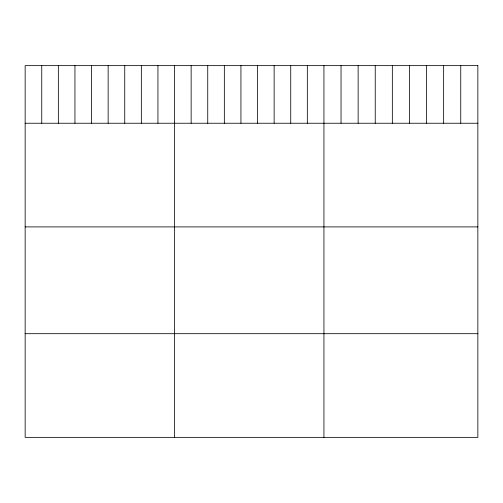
<?xml version="1.0" encoding="UTF-8"?>
<svg xmlns="http://www.w3.org/2000/svg" width="503" height="503" viewBox="0 0 503 503"><rect width="100%" height="100%" fill="white"/><g stroke="black" fill="none" stroke-linecap="round" stroke-linejoin="round"><path stroke-width="0.75" d="M25.15 123.241L477.85 123.241M25.15 226.897L477.85 226.897M25.15 333.696L477.85 333.696M460.748 65.642L460.748 123.241M443.646 65.642L443.646 123.241M426.544 65.642L426.544 123.241M409.442 65.642L409.442 123.241M392.34 65.642L392.34 123.241M375.238 65.642L375.238 123.241M358.136 65.642L358.136 123.241M341.034 65.642L341.034 123.241M323.932 65.642L323.932 437.359M307.333 65.642L307.333 123.241M290.734 65.642L290.734 123.241M274.135 65.642L274.135 123.241M257.536 65.642L257.536 123.241M240.937 65.642L240.937 123.241M224.338 65.642L224.338 123.241M207.739 65.642L207.739 123.241M191.14 65.642L191.14 123.241M174.541 65.642L174.541 437.359M157.942 65.642L157.942 123.241M141.343 65.642L141.343 123.241M124.744 65.642L124.744 123.241M108.145 65.642L108.145 123.241M91.546 65.642L91.546 123.241M74.947 65.642L74.947 123.241M58.348 65.642L58.348 123.241M41.749 65.642L41.749 123.241M477.85 65.642L25.15 65.642L25.15 437.359L477.85 437.359L477.85 65.642"/></g></svg>
